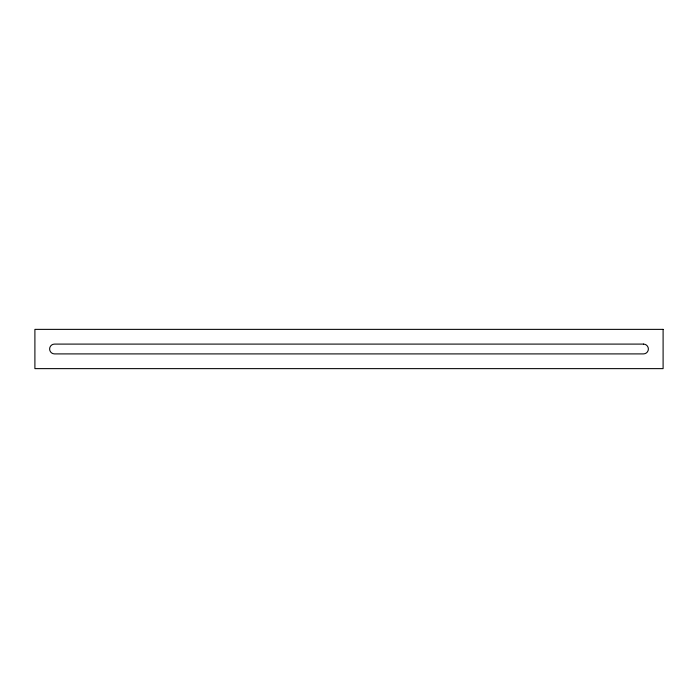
<?xml version="1.0" encoding="UTF-8"?>
<svg xmlns="http://www.w3.org/2000/svg" width="698" height="698" viewBox="0 0 698 698"><rect width="100%" height="100%" fill="white"/><g stroke="black" fill="none" stroke-linecap="round" stroke-linejoin="round"><path stroke-width="1.05" d="M663.1 329.369L34.9 329.369L34.9 368.631L663.1 368.631L663.1 329.369M643.469 344.097L54.531 344.097A4.903 4.903 0 0 0 49.619 349A4.903 4.903 0 0 0 54.531 353.903L643.469 353.903A4.903 4.903 0 0 0 648.372 349A4.903 4.903 0 0 0 643.469 344.097"/></g></svg>
